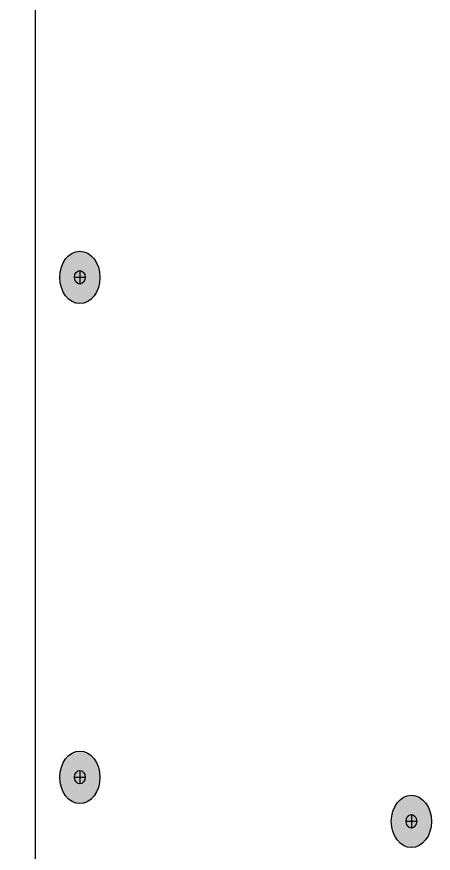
# Model space of a CAD drawing. Header units: inches. Extents: x -22 to 84, y -21 to 19.
# Drawn here: x 46.274 to 47.33, y -3.284 to -1.166 of the extents above; entities that cross this region are included whole.
import ezdxf

# ---------------------------------------------------------------- set-up
doc = ezdxf.new("R2010")
doc.units = ezdxf.units.IN
doc.header["$MEASUREMENT"] = 0
doc.layers.add('G-ANNO-TTLB', color=7, linetype='Continuous', lineweight=0)
doc.layers.add('TYVEK', color=7, linetype='Continuous', lineweight=0)

msp = doc.modelspace()

# ---------------------------------------------------------------- hatches: boundary and pattern name
at = {"layer": 'G-ANNO-TTLB', "true_color": 0xff00ff, "transparency": 33554687}
h = msp.add_hatch(color=6, dxfattribs=at)
edge = h.paths.add_edge_path()
edge.add_spline(control_points=[(71.2893, -15.0744), (71.2893, -15.0744), (30.6016, -15.0744), (30.6016, -15.0744), (30.6016, -15.0744), (30.6016, 19.0506), (30.6016, 19.0506), (30.6016, 19.0506), (71.2893, 19.0506), (71.2893, 19.0506), (71.2893, 19.0506), (71.2893, -15.0744), (71.2893, -15.0744)], knot_values=[0, 0, 0, 0, 1, 1, 1, 2, 2, 2, 3, 3, 3, 4, 4, 4, 4], degree=3, periodic=0)
edge = h.paths.add_edge_path()
edge.add_spline(control_points=[(30.7266, 18.9256), (30.7266, 18.9256), (30.7266, -14.9494), (30.7266, -14.9494), (30.7266, -14.9494), (71.1643, -14.9494), (71.1643, -14.9494), (71.1643, -14.9494), (71.1643, 18.9256), (71.1643, 18.9256), (71.1643, 18.9256), (30.7266, 18.9256), (30.7266, 18.9256)], knot_values=[0, 0, 0, 0, 1, 1, 1, 2, 2, 2, 3, 3, 3, 4, 4, 4, 4], degree=3, periodic=0)
edge.add_line((30.7266, 18.9256), (30.7266, 18.9256))
at = {"layer": 'TYVEK', "true_color": 0x003b71, "transparency": 33554687}
h = msp.add_hatch(color=156, dxfattribs=at)
h.dxf.hatch_style = 2
edge = h.paths.add_edge_path()
edge.add_ellipse((46.4343, -1.8259), major_axis=(0, 0.0664), ratio=0.766948, start_angle=0, end_angle=360)
h = msp.add_hatch(color=156, dxfattribs=at)
h.dxf.hatch_style = 2
edge = h.paths.add_edge_path()
edge.add_ellipse((46.4343, -3.0913), major_axis=(0, 0.0664), ratio=0.766948, start_angle=0, end_angle=360)
h = msp.add_hatch(color=156, dxfattribs=at)
h.dxf.hatch_style = 2
edge = h.paths.add_edge_path()
edge.add_ellipse((47.2743, -3.203), major_axis=(0, 0.0664), ratio=0.766948, start_angle=0, end_angle=360)

# ---------------------------------------------------------------- linework, layer by layer
at = {"layer": 'G-ANNO-TTLB'}
for points in [[(71.2893, -15.0744), (71.2893, -15.0744), (30.6016, -15.0744), (30.6016, -15.0744), (30.6016, -15.0744), (30.6016, 19.0506), (30.6016, 19.0506), (30.6016, 19.0506), (71.2893, 19.0506), (71.2893, 19.0506), (71.2893, 19.0506), (71.2893, -15.0744), (71.2893, -15.0744)], [(30.7266, 18.9256), (30.7266, 18.9256), (30.7266, -14.9494), (30.7266, -14.9494), (30.7266, -14.9494), (71.1643, -14.9494), (71.1643, -14.9494), (71.1643, -14.9494), (71.1643, 18.9256), (71.1643, 18.9256), (71.1643, 18.9256), (30.7266, 18.9256), (30.7266, 18.9256)]]:
    msp.add_open_spline(points, degree=3, knots=[0, 0, 0, 0, 1, 1, 1, 2, 2, 2, 3, 3, 3, 4, 4, 4, 4], dxfattribs=at)
at = {"layer": 'TYVEK', "color": 18, "lineweight": 25, "true_color": 0x000000}
msp.add_line((46.3208, 2.5666), (46.3208, -3.2978), dxfattribs=at)
at = {"layer": 'TYVEK', "color": 252, "lineweight": 25, "true_color": 0x848484}
for p, q in [((46.4343, -1.8083), (46.4343, -1.8426)), ((46.4208, -1.8255), (46.4478, -1.8255)), ((46.4208, -3.0909), (46.4478, -3.0909)), ((46.4343, -3.0737), (46.4343, -3.108)), ((47.2743, -3.1854), (47.2743, -3.2197)), ((47.2608, -3.2026), (47.2879, -3.2026))]:
    msp.add_line(p, q, dxfattribs=at)
at = {"layer": 'TYVEK', "color": 18, "lineweight": 25, "true_color": 0x000000}
for centre in [(46.4343, -1.8259), (46.4343, -3.0913), (47.2743, -3.203)]:
    msp.add_ellipse(centre, major_axis=(0, 0.0664), ratio=0.766948, dxfattribs=at)
at = {"layer": 'TYVEK', "color": 252, "lineweight": 25, "true_color": 0x848484}
for centre in [(46.4343, -1.8255), (46.4343, -3.0909), (47.2743, -3.2026)]:
    msp.add_ellipse(centre, major_axis=(0, 0.0171), ratio=0.788846, dxfattribs=at)

doc.saveas('drawing.dxf')
